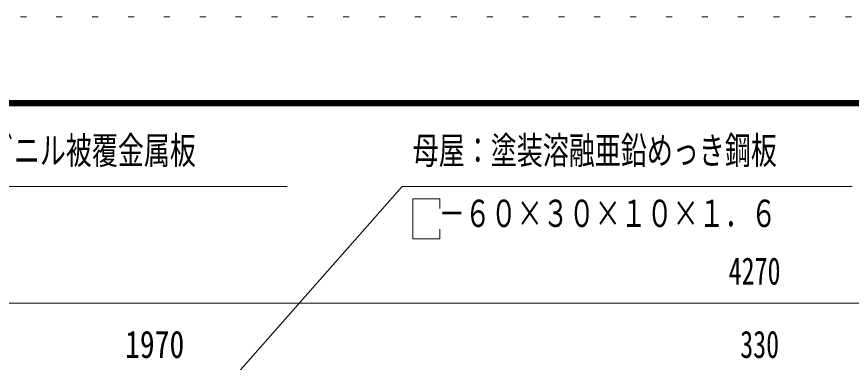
# Model space of a CAD drawing. Units: millimetres, scale not verified. Extents: x -34086 to 34091, y -14700 to 14700.
# Drawn here: x 18886 to 24470, y 12391 to 14700 of the extents above; entities that cross this region are included whole.
import ezdxf
from ezdxf.enums import TextEntityAlignment as Align

# ---------------------------------------------------------------- set-up
doc = ezdxf.new("R2010")
doc.units = ezdxf.units.MM
doc.header["$LTSCALE"] = 80
doc.linetypes.add('USER4', pattern=[3, 0.5, -2.5])
for name, color, linetype, lineweight in [('0-A_2-52DIM', 3, 'Continuous', 18), ('0-C_F-F1PAPER', 5, 'Continuous', 18), ('0-D_F-E_J_ADD', 5, 'USER4', 18)]:
    doc.layers.add(name, color=color, linetype=linetype, lineweight=lineweight)
doc.styles.add('ＭＳ ゴシック', font='')
doc.styles.get('ＭＳ ゴシック').set_extended_font_data('MS Gothic')

msp = doc.modelspace()

# ---------------------------------------------------------------- linework, layer by layer
at = {"layer": '0-A_2-52DIM'}
for p, q in [((20695.74, 13565.9), (17055.75, 13565.9)), ((21465.75, 13565.9), (19142.03, 10940.15)), ((24475.75, 13565.9), (21465.75, 13565.9)), ((21535.75, 13215.9), (21535.75, 13483.91)), ((21716.04, 13215.9), (21716.04, 13281.46)), ((21535.75, 13215.9), (21716.04, 13215.9)), ((31388.25, 12785.45), (16443.25, 12785.45))]:
    msp.add_line(p, q, dxfattribs=at)
msp.add_lwpolyline([(21535.75, 13483.91), (21716.04, 13483.91), (21716.04, 13418.38)], dxfattribs=at)
at = {"layer": '0-C_F-F1PAPER'}
for p, q in [((-6789.13, 14140), (33390.86, 14140)), ((-6785.63, 14136.5), (33387.36, 14136.5)), ((-6782.13, 14133), (33383.86, 14133)), ((-6778.63, 14129.5), (33380.36, 14129.5)), ((-6775.13, 14126), (33376.86, 14126)), ((-6771.63, 14122.5), (33373.36, 14122.5)), ((-6768.13, 14119), (33369.86, 14119)), ((-6764.63, 14115.5), (33366.37, 14115.5)), ((-6761.13, 14112), (33362.86, 14112)), ((-6757.63, 14108.5), (33359.36, 14108.5)), ((-6754.13, 14105), (33355.86, 14105))]:
    msp.add_line(p, q, dxfattribs=at)
at = {"layer": '0-D_F-E_J_ADD'}
msp.add_lwpolyline([(-7489.13, -14700), (-7489.13, 14700), (34090.87, 14700)], dxfattribs=at)

# ---------------------------------------------------------------- texts
at = {"layer": '0-A_2-52DIM', "color": 7, "style": 'ＭＳ ゴシック'}
for s, width, p in [('軒先化粧：ポリ塩化ビニル被覆金属板', 0.7, (17125.75, 13660.77)), ('母屋：塗装溶融亜鉛めっき鋼板', 0.7, (21535.75, 13660.78)), ('\u3000－６０×３０×１０×１．６', 0.7, (21535.75, 13240.77)), ('4270', 0.7, (23649.68, 12855.45)), ('1970', 0.8, (19610.48, 12365.45)), ('330', 0.7, (23726.99, 12365.45))]:
    msp.add_text(s, height=182.3, dxfattribs=dict(at, width=width)).set_placement(p, align=Align.BOTTOM_LEFT)

doc.saveas('drawing.dxf')
